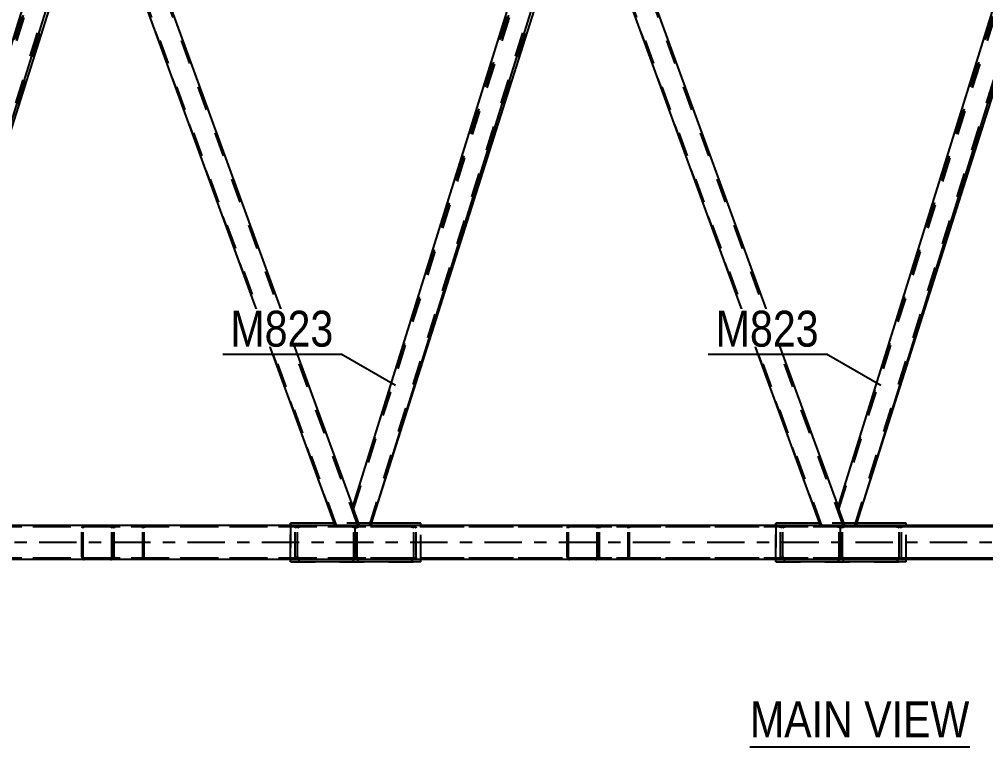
# Model space of a CAD drawing. Header units: millimetres. Extents: x -834 to 355, y -855 to -14.
# Drawn here: x 79.1 to 156.1, y -130.4 to -72.4 of the extents above; entities that cross this region are included whole.
import ezdxf

# ---------------------------------------------------------------- set-up
doc = ezdxf.new("R2010")
doc.units = ezdxf.units.MM
doc.linetypes.add('DXK_LINE_DOT2', pattern=[3.9198, 1.9599, -1.9599])
doc.linetypes.add('DXK_LINE_DOT3', pattern=[5.9187, 2.979, -0.9799, 0.9799, -0.9799])
doc.styles.add('Arial Narrow', font='ARIALN.TTF', dxfattribs={"height": 0.2})

# ---------------------------------------------------------------- blocks, each defined once
blk = doc.blocks.new('Unknown-570384938-11 - 10424')
at = {"color": 30, "linetype": 'Continuous'}
blk.add_line((137.342, -130.382), (154.873, -130.382), dxfattribs=at)
at = {"color": 0, "linetype": 'Continuous'}
blk.add_wipeout([(154.873, -129.632), (154.873, -126.632), (137.342, -126.632), (137.342, -129.632)], dxfattribs=at)
at = {"color": 3, "linetype": 'Continuous', "style": 'Arial Narrow'}
blk.add_text('MAIN VIEW', height=2.8633, dxfattribs=at).set_placement((137.342, -129.632))
blk = doc.blocks.new('Part-570384938-11181 - 10424')
at = {"color": 7, "linetype": 'DXK_LINE_DOT2'}
for p, q in [((86.549, -112.946), (86.564, -112.862)), ((86.549, -115.237), (86.549, -112.946)), ((86.564, -112.862), (86.607, -112.791)), ((86.607, -112.791), (86.672, -112.744)), ((86.656, -112.904), (86.649, -112.946)), ((86.649, -115.237), (86.649, -112.946)), ((86.678, -112.869), (86.656, -112.904)), ((86.672, -112.744), (86.748, -112.728)), ((86.71, -112.845), (86.678, -112.869)), ((86.748, -112.837), (86.71, -112.845)), ((105.632, -112.728), (86.748, -112.728)), ((105.632, -112.837), (86.748, -112.837)), ((88.832, -112.728), (88.908, -112.744)), ((88.87, -112.845), (88.832, -112.837)), ((88.902, -112.869), (88.87, -112.845)), ((88.924, -112.904), (88.902, -112.869)), ((88.908, -112.744), (88.972, -112.791)), ((88.931, -112.946), (88.924, -112.904)), ((88.931, -115.237), (88.931, -112.946)), ((88.972, -112.791), (89.016, -112.862)), ((89.016, -112.862), (89.031, -112.946)), ((89.031, -115.237), (89.031, -112.946)), ((101.097, -112.862), (101.067, -112.946)), ((101.067, -115.237), (101.067, -112.946)), ((101.265, -112.946), (101.28, -112.904)), ((101.265, -115.237), (101.265, -112.946)), ((101.464, -112.728), (101.312, -112.744)), ((101.388, -112.845), (101.464, -112.837)), ((105.632, -112.728), (105.767, -112.742)), ((105.632, -112.837), (105.708, -112.845)), ((105.708, -112.845), (105.773, -112.869)), ((105.767, -115.44), (105.767, -112.742)), ((105.775, -112.744), (105.767, -112.742)), ((105.773, -115.314), (105.773, -112.869)), ((105.773, -112.869), (105.791, -112.904)), ((105.84, -112.791), (105.775, -112.744)), ((105.791, -112.904), (105.799, -112.946)), ((105.799, -115.237), (105.799, -112.946)), ((105.883, -112.862), (105.84, -112.791)), ((105.898, -112.946), (105.883, -112.862)), ((105.898, -115.237), (105.898, -112.946)), ((86.564, -115.32), (86.549, -115.237)), ((86.607, -115.391), (86.564, -115.32)), ((86.672, -115.438), (86.607, -115.391)), ((86.649, -115.237), (86.656, -115.278)), ((86.656, -115.278), (86.678, -115.314)), ((86.748, -115.455), (86.672, -115.438)), ((86.678, -115.314), (86.71, -115.337)), ((86.71, -115.337), (86.748, -115.346)), ((105.632, -115.346), (86.748, -115.346)), ((105.632, -115.455), (86.748, -115.455)), ((88.832, -115.346), (88.87, -115.337)), ((88.908, -115.438), (88.832, -115.455)), ((88.87, -115.337), (88.902, -115.314)), ((88.902, -115.314), (88.924, -115.278)), ((88.972, -115.391), (88.908, -115.438)), ((88.924, -115.278), (88.931, -115.237)), ((89.016, -115.32), (88.972, -115.391)), ((89.031, -115.237), (89.016, -115.32)), ((101.067, -115.237), (101.097, -115.32)), ((101.28, -115.278), (101.265, -115.237)), ((101.312, -115.438), (101.464, -115.455)), ((101.464, -115.346), (101.388, -115.337)), ((105.708, -115.337), (105.632, -115.346)), ((105.632, -115.455), (105.767, -115.44)), ((105.773, -115.314), (105.708, -115.337)), ((105.767, -115.44), (105.775, -115.438)), ((105.791, -115.278), (105.773, -115.314)), ((105.775, -115.438), (105.84, -115.391)), ((105.799, -115.237), (105.791, -115.278)), ((105.84, -115.391), (105.883, -115.32)), ((105.883, -115.32), (105.898, -115.237))]:
    blk.add_line(p, q, dxfattribs=at)
for centre, radius, start, end in [((101.373, -113.11), 0.371, 99.5182, 138.0638), ((101.418, -113.028), 0.186, 99.5182, 138.0638), ((101.373, -115.072), 0.371, 221.93623, 260.48184), ((101.418, -115.154), 0.186, 221.93623, 260.48184)]:
    blk.add_arc(centre, radius, start, end, dxfattribs=at)
blk = doc.blocks.new('Part-570384938-10763 - 10424')
at = {"color": 7, "linetype": 'DXK_LINE_DOT2'}
for p, q in [((149.79, -112.546), (139.401, -112.546)), ((139.401, -112.546), (139.401, -115.637)), ((149.79, -115.637), (149.79, -112.546)), ((139.401, -115.637), (149.79, -115.637))]:
    blk.add_line(p, q, dxfattribs=at)
blk = doc.blocks.new('Part-570384938-10875 - 10424')
at = {"color": 7, "linetype": 'DXK_LINE_DOT2'}
for p, q in [((314.467, -112.837), (-0.012, -112.836)), ((314.467, -115.346), (-0.012, -115.346))]:
    blk.add_line(p, q, dxfattribs=at)
at = {"color": 2, "linetype": 'Continuous'}
for p, q in [((314.467, -112.728), (1.806, -112.727)), ((314.467, -115.455), (1.806, -115.455))]:
    blk.add_line(p, q, dxfattribs=at)
at = {"color": 7, "linetype": 'DXK_LINE_DOT3'}
blk.add_line((314.467, -114.091), (-0.012, -114.091), dxfattribs=at)
blk = doc.blocks.new('Part-570384938-10732 - 10424')
at = {"color": 2, "linetype": 'Continuous'}
for p, q in [((84.268, -57.727), (84.25, -57.727)), ((86.042, -57.727), (84.268, -57.727)), ((86.185, -57.727), (86.042, -57.727)), ((86.185, -57.727), (105.666, -111.25)), ((104.269, -112.727), (84.953, -59.659))]:
    blk.add_line(p, q, dxfattribs=at)
at = {"color": 7, "linetype": 'DXK_LINE_DOT2'}
for p, q in [((84.953, -59.659), (84.25, -57.727)), ((104.385, -112.727), (84.366, -57.727)), ((106.087, -112.727), (86.069, -57.727)), ((86.167, -57.727), (86.117, -57.727)), ((86.185, -57.727), (86.167, -57.727)), ((106.203, -112.727), (105.666, -111.25)), ((104.269, -112.727), (106.203, -112.727)), ((104.269, -112.727), (104.286, -112.727))]:
    blk.add_line(p, q, dxfattribs=at)
blk = doc.blocks.new('Part-570384938-10737 - 10424')
at = {"color": 2, "linetype": 'Continuous'}
for p, q in [((122.965, -57.727), (122.948, -57.727)), ((124.739, -57.727), (122.965, -57.727)), ((124.882, -57.727), (124.739, -57.727)), ((124.882, -57.727), (144.363, -111.25)), ((142.966, -112.727), (123.651, -59.659))]:
    blk.add_line(p, q, dxfattribs=at)
at = {"color": 7, "linetype": 'DXK_LINE_DOT2'}
for p, q in [((123.651, -59.659), (122.948, -57.727)), ((143.082, -112.727), (123.064, -57.727)), ((144.785, -112.727), (124.766, -57.727)), ((124.865, -57.727), (124.814, -57.727)), ((124.882, -57.727), (124.865, -57.727)), ((144.901, -112.727), (144.363, -111.25)), ((142.966, -112.727), (144.901, -112.727)), ((142.966, -112.727), (142.984, -112.727))]:
    blk.add_line(p, q, dxfattribs=at)
blk = doc.blocks.new('Part-570384938-10749 - 10424')
at = {"color": 7, "linetype": 'DXK_LINE_DOT2'}
for p, q in [((66.976, -111.271), (83.666, -58.637)), ((67.037, -111.439), (83.781, -58.637)), ((83.666, -58.637), (84.581, -58.637)), ((84.581, -58.637), (85.112, -60.094)), ((68.307, -112.728), (85.05, -59.926)), ((67.506, -112.728), (66.976, -111.271)), ((68.421, -112.728), (67.506, -112.728)), ((68.421, -112.728), (68.479, -112.546))]:
    blk.add_line(p, q, dxfattribs=at)
at = {"color": 2, "linetype": 'Continuous'}
blk.add_line((68.479, -112.546), (85.112, -60.094), dxfattribs=at)
blk = doc.blocks.new('Part-570384938-10750 - 10424')
at = {"color": 7, "linetype": 'DXK_LINE_DOT2'}
for p, q in [((105.673, -111.271), (122.364, -58.637)), ((105.734, -111.439), (122.478, -58.637)), ((122.364, -58.637), (123.279, -58.637)), ((123.279, -58.637), (123.809, -60.094)), ((107.004, -112.728), (123.748, -59.926)), ((106.204, -112.728), (105.673, -111.271)), ((107.119, -112.728), (106.204, -112.728)), ((107.119, -112.728), (107.176, -112.546))]:
    blk.add_line(p, q, dxfattribs=at)
at = {"color": 2, "linetype": 'Continuous'}
blk.add_line((107.176, -112.546), (123.809, -60.094), dxfattribs=at)
blk = doc.blocks.new('Part-570384938-10751 - 10424')
at = {"color": 7, "linetype": 'DXK_LINE_DOT2'}
for p, q in [((144.371, -111.271), (161.061, -58.637)), ((144.432, -111.439), (161.175, -58.637)), ((161.061, -58.637), (161.976, -58.637)), ((161.976, -58.637), (162.506, -60.094)), ((145.702, -112.728), (162.445, -59.926)), ((144.901, -112.728), (144.371, -111.271)), ((145.816, -112.728), (144.901, -112.728)), ((145.816, -112.728), (145.874, -112.546))]:
    blk.add_line(p, q, dxfattribs=at)
at = {"color": 2, "linetype": 'Continuous'}
blk.add_line((145.874, -112.546), (162.506, -60.094), dxfattribs=at)
blk = doc.blocks.new('Part-570384938-11151 - 10424')
at = {"color": 7, "linetype": 'DXK_LINE_DOT2'}
for p, q in [((105.898, -112.946), (105.913, -112.862)), ((105.898, -115.237), (105.898, -112.946)), ((105.913, -112.862), (105.956, -112.791)), ((105.956, -112.791), (106.02, -112.744)), ((106.005, -112.904), (105.997, -112.946)), ((105.997, -115.237), (105.997, -112.946)), ((106.023, -112.869), (106.005, -112.904)), ((106.02, -112.744), (106.03, -112.742)), ((106.087, -112.845), (106.023, -112.869)), ((106.023, -115.314), (106.023, -112.869)), ((106.163, -112.728), (106.03, -112.742)), ((106.03, -115.44), (106.03, -112.742)), ((106.163, -112.837), (106.087, -112.845)), ((125.048, -112.728), (106.163, -112.728)), ((125.048, -112.837), (106.163, -112.837)), ((110.332, -112.728), (110.484, -112.744)), ((110.408, -112.845), (110.332, -112.837)), ((110.53, -112.946), (110.515, -112.904)), ((110.53, -115.237), (110.53, -112.946)), ((110.699, -112.862), (110.729, -112.946)), ((110.729, -115.237), (110.729, -112.946)), ((122.78, -112.862), (122.765, -112.946)), ((122.765, -115.237), (122.765, -112.946)), ((122.823, -112.791), (122.78, -112.862)), ((122.888, -112.744), (122.823, -112.791)), ((122.865, -112.946), (122.872, -112.904)), ((122.865, -115.237), (122.865, -112.946)), ((122.872, -112.904), (122.894, -112.869)), ((122.964, -112.728), (122.888, -112.744)), ((122.894, -112.869), (122.926, -112.845)), ((122.926, -112.845), (122.964, -112.837)), ((125.124, -112.744), (125.048, -112.728)), ((125.048, -112.837), (125.086, -112.845)), ((125.086, -112.845), (125.118, -112.869)), ((125.118, -112.869), (125.14, -112.904)), ((125.188, -112.791), (125.124, -112.744)), ((125.14, -112.904), (125.147, -112.946)), ((125.147, -115.237), (125.147, -112.946)), ((125.232, -112.862), (125.188, -112.791)), ((125.247, -112.946), (125.232, -112.862)), ((125.247, -115.237), (125.247, -112.946)), ((105.913, -115.32), (105.898, -115.237)), ((105.956, -115.391), (105.913, -115.32)), ((106.02, -115.438), (105.956, -115.391)), ((106.005, -115.278), (105.997, -115.237)), ((106.022, -115.313), (106.005, -115.278)), ((106.03, -115.44), (106.02, -115.438)), ((106.023, -115.314), (106.022, -115.313)), ((106.023, -115.314), (106.087, -115.337)), ((106.163, -115.455), (106.03, -115.44)), ((106.087, -115.337), (106.163, -115.346)), ((125.048, -115.346), (106.163, -115.346)), ((125.048, -115.455), (106.163, -115.455)), ((110.332, -115.346), (110.408, -115.337)), ((110.484, -115.438), (110.332, -115.455)), ((110.515, -115.278), (110.53, -115.237)), ((110.729, -115.237), (110.699, -115.32)), ((122.765, -115.237), (122.78, -115.32)), ((122.78, -115.32), (122.823, -115.391)), ((122.823, -115.391), (122.888, -115.438)), ((122.872, -115.278), (122.865, -115.237)), ((122.894, -115.314), (122.872, -115.278)), ((122.888, -115.438), (122.964, -115.455)), ((122.926, -115.337), (122.894, -115.314)), ((122.964, -115.346), (122.926, -115.337)), ((125.086, -115.337), (125.048, -115.346)), ((125.048, -115.455), (125.124, -115.438)), ((125.118, -115.314), (125.086, -115.337)), ((125.14, -115.278), (125.118, -115.314)), ((125.124, -115.438), (125.188, -115.391)), ((125.147, -115.237), (125.14, -115.278)), ((125.188, -115.391), (125.232, -115.32)), ((125.232, -115.32), (125.247, -115.237))]:
    blk.add_line(p, q, dxfattribs=at)
for centre, radius, start, end in [((110.377, -113.028), 0.186, 41.93623, 80.48184), ((110.422, -113.11), 0.371, 41.93623, 80.48184), ((110.377, -115.154), 0.186, 279.5182, 318.0638), ((110.422, -115.072), 0.371, 279.5182, 318.0638)]:
    blk.add_arc(centre, radius, start, end, dxfattribs=at)
blk = doc.blocks.new('Part-570384938-10766 - 10424')
at = {"color": 7, "linetype": 'DXK_LINE_DOT2'}
for p, q in [((111.092, -112.546), (100.703, -112.546)), ((100.703, -112.546), (100.703, -115.637)), ((111.092, -115.637), (111.092, -112.546)), ((100.703, -115.637), (111.092, -115.637))]:
    blk.add_line(p, q, dxfattribs=at)
blk = doc.blocks.new('Part-570384938-10803 - 10424')
at = {"color": 2, "linetype": 'Continuous'}
for p, q in [((66.968, -111.25), (83.651, -57.727)), ((84.25, -57.727), (83.651, -57.727)), ((84.83, -59.321), (84.25, -57.727)), ((84.953, -59.659), (84.83, -59.321)), ((68.412, -112.727), (84.953, -59.659)), ((67.506, -112.726), (66.968, -111.25)), ((67.506, -112.726), (68.184, -112.727)), ((68.395, -112.727), (68.184, -112.727)), ((68.412, -112.727), (68.395, -112.727))]:
    blk.add_line(p, q, dxfattribs=at)
at = {"color": 7, "linetype": 'DXK_LINE_DOT2'}
for p, q in [((67.03, -111.419), (83.765, -57.727)), ((83.651, -57.727), (83.668, -57.727)), ((68.298, -112.727), (84.892, -59.49)), ((84.953, -59.659), (84.877, -59.451)), ((68.184, -112.727), (68.345, -112.727))]:
    blk.add_line(p, q, dxfattribs=at)
blk = doc.blocks.new('Part-570384938-10826 - 10424')
at = {"color": 2, "linetype": 'Continuous'}
for p, q in [((105.666, -111.25), (122.348, -57.727)), ((122.948, -57.727), (122.348, -57.727)), ((123.528, -59.321), (122.948, -57.727)), ((123.651, -59.659), (123.528, -59.321)), ((107.11, -112.727), (123.651, -59.659)), ((106.203, -112.727), (105.666, -111.25))]:
    blk.add_line(p, q, dxfattribs=at)
at = {"color": 7, "linetype": 'DXK_LINE_DOT2'}
for p, q in [((105.727, -111.419), (122.463, -57.727)), ((122.366, -57.727), (122.348, -57.727)), ((106.995, -112.727), (123.589, -59.49)), ((123.651, -59.659), (123.575, -59.451)), ((107.11, -112.727), (106.203, -112.727))]:
    blk.add_line(p, q, dxfattribs=at)
blk = doc.blocks.new('Part-570384938-10831 - 10424')
at = {"color": 2, "linetype": 'Continuous'}
for p, q in [((144.363, -111.25), (161.046, -57.727)), ((161.645, -57.727), (161.046, -57.727)), ((162.225, -59.321), (161.645, -57.727)), ((162.348, -59.659), (162.225, -59.321)), ((145.807, -112.727), (162.348, -59.659)), ((144.901, -112.727), (144.363, -111.25))]:
    blk.add_line(p, q, dxfattribs=at)
at = {"color": 7, "linetype": 'DXK_LINE_DOT2'}
for p, q in [((144.425, -111.419), (161.16, -57.727)), ((161.063, -57.727), (161.046, -57.727)), ((145.693, -112.727), (162.287, -59.49)), ((162.348, -59.659), (162.272, -59.451)), ((145.807, -112.727), (144.901, -112.727))]:
    blk.add_line(p, q, dxfattribs=at)
blk = doc.blocks.new('Part-570384938-10870 - 10424')
at = {"color": 7, "linetype": 'DXK_LINE_DOT2'}
for p, q in [((314.467, -112.728), (0.163, -112.728)), ((314.467, -112.837), (0.163, -112.837)), ((314.467, -115.346), (0.163, -115.346)), ((314.467, -115.455), (23.308, -115.455)), ((111.093, -115.455), (100.703, -115.455)), ((149.79, -115.455), (139.4, -115.455))]:
    blk.add_line(p, q, dxfattribs=at)
at = {"color": 2, "linetype": 'Continuous'}
for p, q in [((100.703, -115.455), (72.396, -115.455)), ((139.4, -115.455), (111.093, -115.455)), ((178.098, -115.455), (149.79, -115.455))]:
    blk.add_line(p, q, dxfattribs=at)
blk = doc.blocks.new('Part-570384938-11071 - 10424')
at = {"color": 7, "linetype": 'DXK_LINE_DOT2'}
for p, q in [((125.213, -58.637), (123.279, -58.637)), ((123.279, -58.637), (142.966, -112.728)), ((143.082, -112.728), (123.395, -58.637)), ((144.785, -112.728), (125.097, -58.637)), ((144.901, -112.728), (125.213, -58.637)), ((142.966, -112.728), (144.901, -112.728)), ((142.984, -112.728), (142.966, -112.728))]:
    blk.add_line(p, q, dxfattribs=at)
blk = doc.blocks.new('Part-570384938-11072 - 10424')
at = {"color": 7, "linetype": 'DXK_LINE_DOT2'}
for p, q in [((86.516, -58.637), (84.581, -58.637)), ((84.581, -58.637), (104.269, -112.728)), ((104.385, -112.728), (84.697, -58.637)), ((106.087, -112.728), (86.4, -58.637)), ((106.204, -112.728), (86.516, -58.637)), ((104.269, -112.728), (106.204, -112.728)), ((104.286, -112.728), (104.269, -112.728))]:
    blk.add_line(p, q, dxfattribs=at)
blk = doc.blocks.new('Part-570384938-11269 - 10424')
at = {"color": 2, "linetype": 'Continuous'}
for p, q in [((142.9, -112.546), (139.4, -112.546)), ((139.4, -112.727), (139.4, -112.546)), ((149.79, -112.546), (145.864, -112.546)), ((149.79, -112.727), (149.79, -112.546)), ((139.4, -115.637), (139.4, -115.455)), ((149.79, -115.637), (149.79, -115.455)), ((149.79, -115.637), (139.4, -115.637))]:
    blk.add_line(p, q, dxfattribs=at)
at = {"color": 7, "linetype": 'DXK_LINE_DOT2'}
for p, q in [((139.4, -115.455), (139.4, -112.727)), ((145.864, -112.546), (142.9, -112.546)), ((149.79, -115.455), (149.79, -112.727))]:
    blk.add_line(p, q, dxfattribs=at)
blk = doc.blocks.new('Part-570384938-11150 - 10424')
at = {"color": 7, "linetype": 'DXK_LINE_DOT2'}
for p, q in [((68.04, -115.455), (68.04, -112.728)), ((86.351, -112.728), (68.04, -112.728)), ((86.351, -112.837), (68.04, -112.837)), ((71.634, -112.728), (71.786, -112.744)), ((71.71, -112.845), (71.634, -112.837)), ((71.833, -112.946), (71.818, -112.904)), ((71.833, -115.237), (71.833, -112.946)), ((72.001, -112.862), (72.031, -112.946)), ((72.031, -115.237), (72.031, -112.946)), ((84.083, -112.862), (84.068, -112.946)), ((84.068, -115.237), (84.068, -112.946)), ((84.126, -112.791), (84.083, -112.862)), ((84.19, -112.744), (84.126, -112.791)), ((84.167, -112.946), (84.175, -112.904)), ((84.167, -115.237), (84.167, -112.946)), ((84.175, -112.904), (84.196, -112.869)), ((84.266, -112.728), (84.19, -112.744)), ((84.196, -112.869), (84.228, -112.845)), ((84.228, -112.845), (84.266, -112.837)), ((86.427, -112.744), (86.351, -112.728)), ((86.351, -112.837), (86.389, -112.845)), ((86.389, -112.845), (86.421, -112.869)), ((86.421, -112.869), (86.442, -112.904)), ((86.491, -112.791), (86.427, -112.744)), ((86.442, -112.904), (86.45, -112.946)), ((86.45, -115.237), (86.45, -112.946)), ((86.534, -112.862), (86.491, -112.791)), ((86.549, -112.946), (86.534, -112.862)), ((86.549, -115.237), (86.549, -112.946)), ((86.351, -115.346), (68.04, -115.346)), ((86.351, -115.455), (68.04, -115.455)), ((71.634, -115.346), (71.71, -115.337)), ((71.786, -115.438), (71.634, -115.455)), ((71.818, -115.278), (71.833, -115.237)), ((72.031, -115.237), (72.001, -115.32)), ((84.068, -115.237), (84.083, -115.32)), ((84.083, -115.32), (84.126, -115.391)), ((84.126, -115.391), (84.19, -115.438)), ((84.175, -115.278), (84.167, -115.237)), ((84.196, -115.314), (84.175, -115.278)), ((84.19, -115.438), (84.266, -115.455)), ((84.228, -115.337), (84.196, -115.314)), ((84.266, -115.346), (84.228, -115.337)), ((86.389, -115.337), (86.351, -115.346)), ((86.351, -115.455), (86.427, -115.438)), ((86.421, -115.314), (86.389, -115.337)), ((86.442, -115.278), (86.421, -115.314)), ((86.427, -115.438), (86.491, -115.391)), ((86.45, -115.237), (86.442, -115.278)), ((86.491, -115.391), (86.534, -115.32)), ((86.534, -115.32), (86.549, -115.237))]:
    blk.add_line(p, q, dxfattribs=at)
for centre, radius, start, end in [((71.68, -113.028), 0.186, 41.93623, 80.48184), ((71.725, -113.11), 0.371, 41.93623, 80.48184), ((71.68, -115.154), 0.186, 279.5182, 318.0638), ((71.725, -115.072), 0.371, 279.5182, 318.0638)]:
    blk.add_arc(centre, radius, start, end, dxfattribs=at)
blk = doc.blocks.new('Part-570384938-11154 - 10424')
at = {"color": 7, "linetype": 'DXK_LINE_DOT2'}
for p, q in [((144.595, -112.946), (144.61, -112.862)), ((144.595, -115.237), (144.595, -112.946)), ((144.61, -112.862), (144.653, -112.791)), ((144.653, -112.791), (144.718, -112.744)), ((144.702, -112.904), (144.695, -112.946)), ((144.695, -115.237), (144.695, -112.946)), ((144.72, -112.869), (144.702, -112.904)), ((144.718, -112.744), (144.727, -112.742)), ((144.785, -112.845), (144.72, -112.869)), ((144.72, -115.314), (144.72, -112.869)), ((144.86, -112.728), (144.727, -112.742)), ((144.727, -115.44), (144.727, -112.742)), ((144.86, -112.837), (144.785, -112.845)), ((163.745, -112.728), (144.86, -112.728)), ((163.745, -112.837), (144.86, -112.837)), ((149.029, -112.728), (149.181, -112.744)), ((149.105, -112.845), (149.029, -112.837)), ((149.228, -112.946), (149.213, -112.904)), ((149.228, -115.237), (149.228, -112.946)), ((149.396, -112.862), (149.426, -112.946)), ((149.426, -115.237), (149.426, -112.946)), ((161.478, -112.862), (161.463, -112.946)), ((161.463, -115.237), (161.463, -112.946)), ((161.521, -112.791), (161.478, -112.862)), ((161.585, -112.744), (161.521, -112.791)), ((161.562, -112.946), (161.569, -112.904)), ((161.562, -115.237), (161.562, -112.946)), ((161.569, -112.904), (161.591, -112.869)), ((161.661, -112.728), (161.585, -112.744)), ((161.591, -112.869), (161.623, -112.845)), ((161.623, -112.845), (161.661, -112.837)), ((163.821, -112.744), (163.745, -112.728)), ((163.745, -112.837), (163.783, -112.845)), ((163.783, -112.845), (163.816, -112.869)), ((163.816, -112.869), (163.837, -112.904)), ((163.886, -112.791), (163.821, -112.744)), ((163.837, -112.904), (163.845, -112.946)), ((163.845, -115.237), (163.845, -112.946)), ((163.929, -112.862), (163.886, -112.791)), ((163.944, -112.946), (163.929, -112.862)), ((163.944, -115.237), (163.944, -112.946)), ((144.61, -115.32), (144.595, -115.237)), ((144.653, -115.391), (144.61, -115.32)), ((144.718, -115.438), (144.653, -115.391)), ((144.702, -115.278), (144.695, -115.237)), ((144.72, -115.313), (144.702, -115.278)), ((144.727, -115.44), (144.718, -115.438)), ((144.72, -115.314), (144.72, -115.313)), ((144.72, -115.314), (144.785, -115.337)), ((144.86, -115.455), (144.727, -115.44)), ((144.785, -115.337), (144.86, -115.346)), ((163.745, -115.346), (144.86, -115.346)), ((163.745, -115.455), (144.86, -115.455)), ((149.029, -115.346), (149.105, -115.337)), ((149.181, -115.438), (149.029, -115.455)), ((149.213, -115.278), (149.228, -115.237)), ((149.426, -115.237), (149.396, -115.32)), ((161.463, -115.237), (161.478, -115.32)), ((161.478, -115.32), (161.521, -115.391)), ((161.521, -115.391), (161.585, -115.438)), ((161.569, -115.278), (161.562, -115.237)), ((161.591, -115.314), (161.569, -115.278)), ((161.585, -115.438), (161.661, -115.455)), ((161.623, -115.337), (161.591, -115.314)), ((161.661, -115.346), (161.623, -115.337)), ((163.783, -115.337), (163.745, -115.346)), ((163.745, -115.455), (163.821, -115.438)), ((163.816, -115.314), (163.783, -115.337)), ((163.837, -115.278), (163.816, -115.314)), ((163.821, -115.438), (163.886, -115.391)), ((163.845, -115.237), (163.837, -115.278)), ((163.886, -115.391), (163.929, -115.32)), ((163.929, -115.32), (163.944, -115.237))]:
    blk.add_line(p, q, dxfattribs=at)
for centre, radius, start, end in [((149.074, -113.028), 0.186, 41.93623, 80.48184), ((149.12, -113.11), 0.371, 41.93623, 80.48184), ((149.074, -115.154), 0.186, 279.5182, 318.0638), ((149.12, -115.072), 0.371, 279.5182, 318.0638)]:
    blk.add_arc(centre, radius, start, end, dxfattribs=at)
blk = doc.blocks.new('Part-570384938-11184 - 10424')
at = {"color": 7, "linetype": 'DXK_LINE_DOT2'}
for p, q in [((105.633, -112.728), (68.04, -112.728)), ((68.04, -112.728), (68.04, -115.455)), ((105.633, -112.837), (68.04, -112.837)), ((71.787, -112.744), (71.635, -112.728)), ((71.635, -112.837), (71.711, -112.845)), ((71.818, -112.904), (71.833, -112.946)), ((71.833, -115.237), (71.833, -112.946)), ((72.032, -112.946), (72.002, -112.862)), ((72.032, -115.237), (72.032, -112.946)), ((101.067, -112.946), (101.097, -112.862)), ((101.067, -115.237), (101.067, -112.946)), ((101.281, -112.904), (101.266, -112.946)), ((101.266, -115.237), (101.266, -112.946)), ((101.312, -112.744), (101.464, -112.728)), ((101.464, -112.837), (101.388, -112.845)), ((105.633, -112.728), (105.785, -112.744)), ((105.709, -112.845), (105.633, -112.837)), ((105.831, -112.946), (105.816, -112.904)), ((105.831, -112.946), (105.831, -115.237)), ((106, -112.862), (106.007, -112.882)), ((106.007, -112.882), (106.03, -112.946)), ((106.03, -115.237), (106.03, -112.946)), ((105.633, -115.346), (68.04, -115.346)), ((105.633, -115.455), (68.04, -115.455)), ((71.711, -115.337), (71.635, -115.346)), ((71.635, -115.455), (71.787, -115.438)), ((71.833, -115.237), (71.818, -115.278)), ((72.002, -115.32), (72.032, -115.237)), ((101.097, -115.32), (101.067, -115.237)), ((101.266, -115.237), (101.281, -115.278)), ((101.464, -115.455), (101.312, -115.438)), ((101.388, -115.337), (101.464, -115.346)), ((105.633, -115.346), (105.709, -115.337)), ((105.785, -115.438), (105.633, -115.455)), ((105.816, -115.278), (105.831, -115.237)), ((106.015, -115.278), (106, -115.32)), ((106.03, -115.237), (106.015, -115.278))]:
    blk.add_line(p, q, dxfattribs=at)
for centre, radius, start, end in [((71.68, -113.028), 0.186, 41.93623, 80.48184), ((71.725, -113.11), 0.371, 41.93623, 80.48184), ((101.374, -113.11), 0.371, 99.5182, 138.0638), ((101.419, -113.028), 0.186, 99.5182, 138.0638), ((105.678, -113.028), 0.186, 41.93623, 80.48184), ((105.723, -113.11), 0.371, 41.93623, 80.48184), ((71.68, -115.154), 0.186, 279.5182, 318.0638), ((71.725, -115.072), 0.371, 279.5182, 318.0638), ((101.374, -115.072), 0.371, 221.93623, 260.48184), ((101.419, -115.154), 0.186, 221.93623, 260.48184), ((105.678, -115.154), 0.186, 279.5182, 318.0638), ((105.723, -115.072), 0.371, 279.5182, 318.0638)]:
    blk.add_arc(centre, radius, start, end, dxfattribs=at)
blk = doc.blocks.new('Part-570384938-11187 - 10424')
at = {"color": 7, "linetype": 'DXK_LINE_DOT2'}
for p, q in [((125.247, -112.946), (125.262, -112.862)), ((125.247, -115.237), (125.247, -112.946)), ((125.262, -112.862), (125.305, -112.791)), ((125.305, -112.791), (125.369, -112.744)), ((125.353, -112.904), (125.346, -112.946)), ((125.346, -115.237), (125.346, -112.946)), ((125.375, -112.869), (125.353, -112.904)), ((125.369, -112.744), (125.445, -112.728)), ((125.407, -112.845), (125.375, -112.869)), ((125.445, -112.837), (125.407, -112.845)), ((144.33, -112.728), (125.445, -112.728)), ((144.33, -112.837), (125.445, -112.837)), ((127.529, -112.728), (127.605, -112.744)), ((127.567, -112.845), (127.529, -112.837)), ((127.6, -112.869), (127.567, -112.845)), ((127.621, -112.904), (127.6, -112.869)), ((127.605, -112.744), (127.67, -112.791)), ((127.629, -112.946), (127.621, -112.904)), ((127.629, -115.237), (127.629, -112.946)), ((127.67, -112.791), (127.713, -112.862)), ((127.713, -112.862), (127.728, -112.946)), ((127.728, -115.237), (127.728, -112.946)), ((139.794, -112.862), (139.764, -112.946)), ((139.764, -115.237), (139.764, -112.946)), ((139.963, -112.946), (139.978, -112.904)), ((139.963, -115.237), (139.963, -112.946)), ((140.161, -112.728), (140.009, -112.744)), ((140.085, -112.845), (140.161, -112.837)), ((144.33, -112.728), (144.464, -112.742)), ((144.33, -112.837), (144.406, -112.845)), ((144.406, -112.845), (144.47, -112.869)), ((144.464, -115.44), (144.464, -112.742)), ((144.473, -112.744), (144.464, -112.742)), ((144.47, -115.314), (144.47, -112.869)), ((144.47, -112.869), (144.489, -112.904)), ((144.537, -112.791), (144.473, -112.744)), ((144.489, -112.904), (144.496, -112.946)), ((144.496, -115.237), (144.496, -112.946)), ((144.58, -112.862), (144.537, -112.791)), ((144.595, -112.946), (144.58, -112.862)), ((144.595, -115.237), (144.595, -112.946)), ((125.262, -115.32), (125.247, -115.237)), ((125.305, -115.391), (125.262, -115.32)), ((125.369, -115.438), (125.305, -115.391)), ((125.346, -115.237), (125.353, -115.278)), ((125.353, -115.278), (125.375, -115.314)), ((125.445, -115.455), (125.369, -115.438)), ((125.375, -115.314), (125.407, -115.337)), ((125.407, -115.337), (125.445, -115.346)), ((144.33, -115.346), (125.445, -115.346)), ((144.33, -115.455), (125.445, -115.455)), ((127.529, -115.346), (127.567, -115.337)), ((127.605, -115.438), (127.529, -115.455)), ((127.567, -115.337), (127.6, -115.314)), ((127.6, -115.314), (127.621, -115.278)), ((127.67, -115.391), (127.605, -115.438)), ((127.621, -115.278), (127.629, -115.237)), ((127.713, -115.32), (127.67, -115.391)), ((127.728, -115.237), (127.713, -115.32)), ((139.764, -115.237), (139.794, -115.32)), ((139.978, -115.278), (139.963, -115.237)), ((140.009, -115.438), (140.161, -115.455)), ((140.161, -115.346), (140.085, -115.337)), ((144.406, -115.337), (144.33, -115.346)), ((144.33, -115.455), (144.464, -115.44)), ((144.47, -115.314), (144.406, -115.337)), ((144.464, -115.44), (144.473, -115.438)), ((144.489, -115.278), (144.47, -115.314)), ((144.473, -115.438), (144.537, -115.391)), ((144.496, -115.237), (144.489, -115.278)), ((144.537, -115.391), (144.58, -115.32)), ((144.58, -115.32), (144.595, -115.237))]:
    blk.add_line(p, q, dxfattribs=at)
for centre, radius, start, end in [((140.071, -113.11), 0.371, 99.5182, 138.0638), ((140.116, -113.028), 0.186, 99.5182, 138.0638), ((140.071, -115.072), 0.371, 221.93623, 260.48184), ((140.116, -115.154), 0.186, 221.93623, 260.48184)]:
    blk.add_arc(centre, radius, start, end, dxfattribs=at)
blk = doc.blocks.new('Part-570384938-11188 - 10424')
at = {"color": 7, "linetype": 'DXK_LINE_DOT2'}
for p, q in [((105.797, -112.862), (105.767, -112.946)), ((105.767, -115.237), (105.767, -112.946)), ((105.965, -112.946), (105.98, -112.904)), ((105.965, -115.237), (105.965, -112.946)), ((106.164, -112.728), (106.012, -112.744)), ((106.088, -112.845), (106.164, -112.837)), ((144.33, -112.728), (106.164, -112.728)), ((144.33, -112.837), (106.164, -112.837)), ((110.484, -112.744), (110.332, -112.728)), ((110.332, -112.837), (110.408, -112.845)), ((110.516, -112.904), (110.531, -112.946)), ((110.531, -115.237), (110.531, -112.946)), ((110.729, -112.946), (110.699, -112.862)), ((110.729, -115.237), (110.729, -112.946)), ((139.764, -112.946), (139.795, -112.862)), ((139.764, -115.237), (139.764, -112.946)), ((139.978, -112.904), (139.963, -112.946)), ((139.963, -115.237), (139.963, -112.946)), ((140.01, -112.744), (140.161, -112.728)), ((140.161, -112.837), (140.085, -112.845)), ((144.33, -112.728), (144.482, -112.744)), ((144.406, -112.845), (144.33, -112.837)), ((144.529, -112.946), (144.514, -112.904)), ((144.529, -112.946), (144.529, -115.237)), ((144.697, -112.862), (144.708, -112.893)), ((144.708, -112.893), (144.727, -112.946)), ((144.727, -115.237), (144.727, -112.946)), ((105.767, -115.237), (105.797, -115.32)), ((105.98, -115.278), (105.965, -115.237)), ((106.012, -115.438), (106.164, -115.455)), ((106.164, -115.346), (106.088, -115.337)), ((144.33, -115.346), (106.164, -115.346)), ((144.33, -115.455), (106.164, -115.455)), ((110.408, -115.337), (110.332, -115.346)), ((110.332, -115.455), (110.484, -115.438)), ((110.531, -115.237), (110.516, -115.278)), ((110.699, -115.32), (110.729, -115.237)), ((139.795, -115.32), (139.764, -115.237)), ((139.963, -115.237), (139.978, -115.278)), ((140.161, -115.455), (140.01, -115.438)), ((140.085, -115.337), (140.161, -115.346)), ((144.33, -115.346), (144.406, -115.337)), ((144.482, -115.438), (144.33, -115.455)), ((144.514, -115.278), (144.529, -115.237)), ((144.712, -115.278), (144.697, -115.32)), ((144.727, -115.237), (144.712, -115.278))]:
    blk.add_line(p, q, dxfattribs=at)
for centre, radius, start, end in [((106.073, -113.11), 0.371, 99.5182, 138.0638), ((106.118, -113.028), 0.186, 99.5182, 138.0638), ((110.377, -113.028), 0.186, 41.93623, 80.48184), ((110.423, -113.11), 0.371, 41.93623, 80.48184), ((140.071, -113.11), 0.371, 99.5182, 138.0638), ((140.116, -113.028), 0.186, 99.5182, 138.0638), ((144.375, -113.028), 0.186, 41.93623, 80.48184), ((144.421, -113.11), 0.371, 41.93623, 80.48184), ((106.073, -115.072), 0.371, 221.93623, 260.48184), ((106.118, -115.154), 0.186, 221.93623, 260.48184), ((110.377, -115.154), 0.186, 279.5182, 318.0638), ((110.423, -115.072), 0.371, 279.5182, 318.0638), ((140.071, -115.072), 0.371, 221.93623, 260.48184), ((140.116, -115.154), 0.186, 221.93623, 260.48184), ((144.375, -115.154), 0.186, 279.5182, 318.0638), ((144.421, -115.072), 0.371, 279.5182, 318.0638)]:
    blk.add_arc(centre, radius, start, end, dxfattribs=at)
blk = doc.blocks.new('Part-570384938-11194 - 10424')
at = {"color": 7, "linetype": 'DXK_LINE_DOT2'}
for p, q in [((144.494, -112.862), (144.464, -112.946)), ((144.464, -115.237), (144.464, -112.946)), ((144.662, -112.946), (144.678, -112.904)), ((144.662, -115.237), (144.662, -112.946)), ((144.861, -112.728), (144.709, -112.744)), ((144.785, -112.845), (144.861, -112.837)), ((182.132, -112.728), (144.861, -112.728)), ((182.132, -112.837), (144.861, -112.837)), ((149.182, -112.744), (149.03, -112.728)), ((149.03, -112.837), (149.106, -112.845)), ((149.213, -112.904), (149.228, -112.946)), ((149.228, -115.237), (149.228, -112.946)), ((149.427, -112.946), (149.396, -112.862)), ((149.427, -115.237), (149.427, -112.946)), ((178.462, -112.946), (178.492, -112.862)), ((178.462, -115.237), (178.462, -112.946)), ((178.675, -112.904), (178.66, -112.946)), ((178.66, -112.946), (178.66, -115.237)), ((178.707, -112.744), (178.859, -112.728)), ((178.859, -112.837), (178.783, -112.845)), ((182.132, -115.455), (182.132, -112.728)), ((144.464, -115.237), (144.494, -115.32)), ((144.678, -115.278), (144.662, -115.237)), ((144.709, -115.438), (144.861, -115.455)), ((144.861, -115.346), (144.785, -115.337)), ((182.132, -115.346), (144.861, -115.346)), ((182.132, -115.455), (144.861, -115.455)), ((149.106, -115.337), (149.03, -115.346)), ((149.03, -115.455), (149.182, -115.438)), ((149.228, -115.237), (149.213, -115.278)), ((149.396, -115.32), (149.427, -115.237)), ((178.492, -115.32), (178.462, -115.237)), ((178.66, -115.237), (178.675, -115.278)), ((178.859, -115.455), (178.707, -115.438)), ((178.783, -115.337), (178.859, -115.346))]:
    blk.add_line(p, q, dxfattribs=at)
for centre, radius, start, end in [((144.77, -113.11), 0.371, 99.5182, 138.0638), ((144.816, -113.028), 0.186, 99.5182, 138.0638), ((149.075, -113.028), 0.186, 41.93623, 80.48184), ((149.12, -113.11), 0.371, 41.93623, 80.48184), ((178.768, -113.11), 0.371, 99.5182, 138.0638), ((178.814, -113.028), 0.186, 99.5182, 138.0638), ((144.77, -115.072), 0.371, 221.93623, 260.48184), ((144.816, -115.154), 0.186, 221.93623, 260.48184), ((149.075, -115.154), 0.186, 279.5182, 318.0638), ((149.12, -115.072), 0.371, 279.5182, 318.0638), ((178.768, -115.072), 0.371, 221.93623, 260.48184), ((178.814, -115.154), 0.186, 221.93623, 260.48184)]:
    blk.add_arc(centre, radius, start, end, dxfattribs=at)
blk = doc.blocks.new('Part-570384938-11311 - 10424')
at = {"color": 2, "linetype": 'Continuous'}
for p, q in [((104.203, -112.546), (100.703, -112.546)), ((100.703, -112.727), (100.703, -112.546)), ((111.093, -112.546), (107.166, -112.546)), ((111.093, -112.727), (111.093, -112.546)), ((100.703, -115.637), (100.703, -115.455)), ((111.093, -115.637), (111.093, -115.455)), ((111.093, -115.637), (100.703, -115.637))]:
    blk.add_line(p, q, dxfattribs=at)
at = {"color": 7, "linetype": 'DXK_LINE_DOT2'}
for p, q in [((100.703, -115.455), (100.703, -112.727)), ((107.166, -112.546), (104.203, -112.546)), ((111.093, -115.455), (111.093, -112.727))]:
    blk.add_line(p, q, dxfattribs=at)
blk = doc.blocks.new('Mark-570384938-10822 - 10424')
at = {"color": 30, "linetype": 'Continuous'}
for p in [(95.314, -99.069), (109.067, -101.569)]:
    blk.add_line(p, (104.737, -99.069), dxfattribs=at)
at = {"color": 0}
blk.add_wipeout([(104.137, -98.469), (104.137, -95.469), (95.914, -95.469), (95.914, -98.469)], dxfattribs=at)
blk.add_wipeout([(104.137, -98.469), (104.137, -95.469), (95.914, -95.469), (95.914, -98.469)], dxfattribs=at)
at = {"color": 3, "style": 'Arial Narrow'}
blk.add_text('M823', height=2.8633, dxfattribs=at).set_placement((95.914, -98.469))
blk = doc.blocks.new('Mark-570384938-10827 - 10424')
at = {"color": 30, "linetype": 'Continuous'}
for p in [(134.011, -99.069), (147.765, -101.569)]:
    blk.add_line(p, (143.435, -99.069), dxfattribs=at)
at = {"color": 0}
blk.add_wipeout([(142.835, -98.469), (142.835, -95.469), (134.611, -95.469), (134.611, -98.469)], dxfattribs=at)
blk.add_wipeout([(142.835, -98.469), (142.835, -95.469), (134.611, -95.469), (134.611, -98.469)], dxfattribs=at)
at = {"color": 3, "style": 'Arial Narrow'}
blk.add_text('M823', height=2.8633, dxfattribs=at).set_placement((134.611, -98.469))

msp = doc.modelspace()

# ---------------------------------------------------------------- block references
for name in ['Part-570384938-10803 - 10424', 'Part-570384938-10732 - 10424', 'Part-570384938-10826 - 10424', 'Part-570384938-10737 - 10424', 'Part-570384938-10831 - 10424', 'Part-570384938-10749 - 10424', 'Part-570384938-11072 - 10424', 'Part-570384938-10750 - 10424', 'Part-570384938-11071 - 10424', 'Part-570384938-10751 - 10424', 'Part-570384938-10875 - 10424', 'Part-570384938-10870 - 10424', 'Part-570384938-11150 - 10424', 'Part-570384938-11184 - 10424', 'Part-570384938-11181 - 10424', 'Part-570384938-10766 - 10424', 'Part-570384938-11311 - 10424', 'Part-570384938-11188 - 10424', 'Part-570384938-11151 - 10424', 'Part-570384938-11187 - 10424', 'Part-570384938-11269 - 10424', 'Part-570384938-10763 - 10424', 'Part-570384938-11194 - 10424', 'Part-570384938-11154 - 10424', 'Unknown-570384938-11 - 10424']:
    msp.add_blockref(name, (0, 0))

# ---------------------------------------------------------------- next in the draw order: block references
for name in ['Mark-570384938-10822 - 10424', 'Mark-570384938-10827 - 10424']:
    msp.add_blockref(name, (0, 0))

doc.saveas('drawing.dxf')
